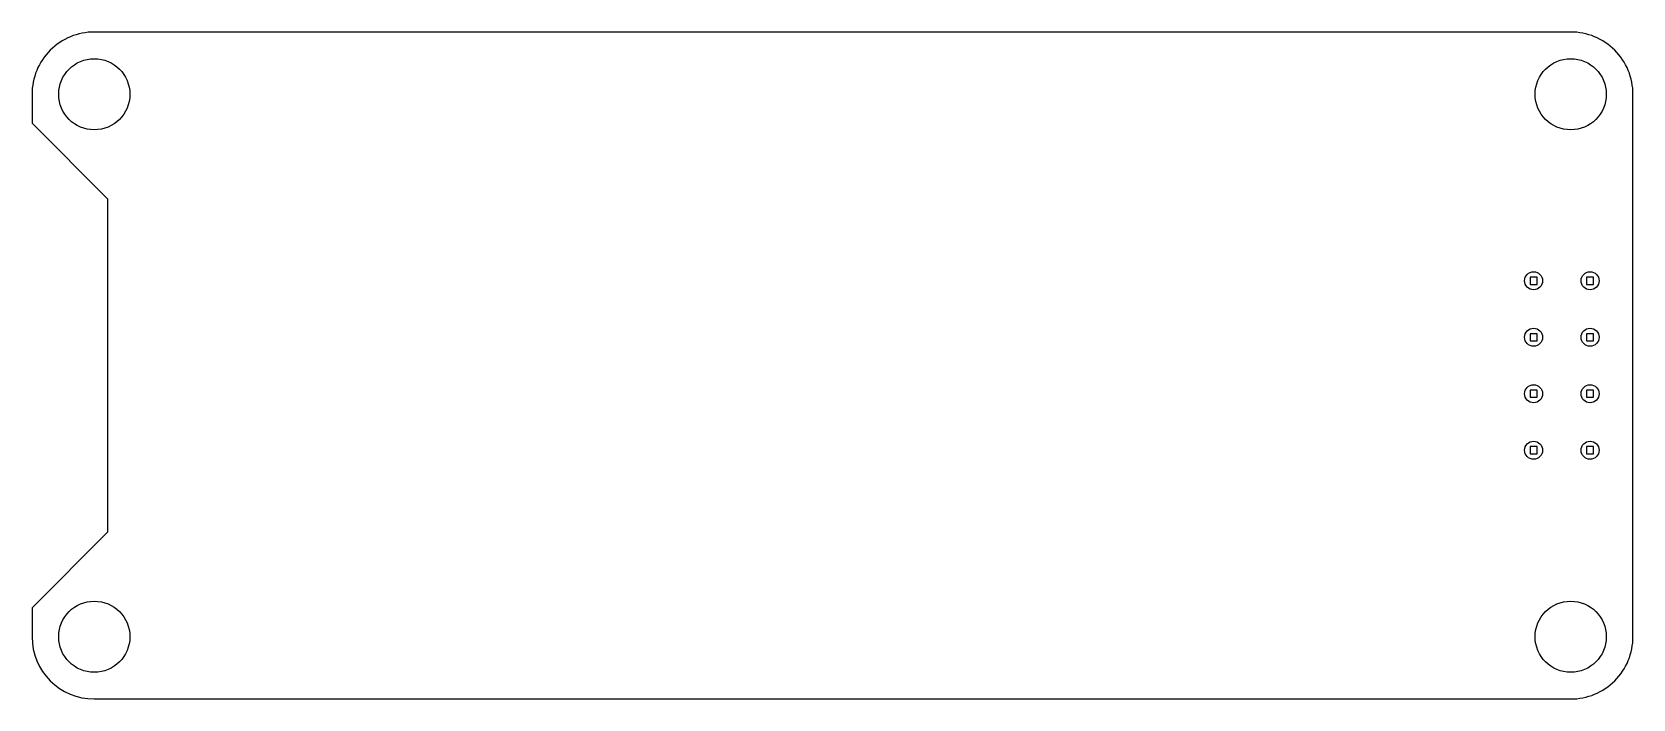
# Model space of a CAD drawing. Header units: millimetres. Extents: x -266.6 to -194.6, y 131.4 to 161.4.
import ezdxf

# ---------------------------------------------------------------- set-up
doc = ezdxf.new("R2010")
doc.units = ezdxf.units.MM
doc.layers.get('0').update_dxf_attribs({"linetype": 'CONTINUOUS'})

msp = doc.modelspace()

# ---------------------------------------------------------------- linework, layer by layer
for points in [[(-194.564, 134.242), (-194.564, 158.642, 0.414286), (-197.364, 161.442), (-263.764, 161.442, 0.414286), (-266.564, 158.642), (-266.564, 157.342), (-263.164, 153.942), (-263.164, 138.942), (-266.564, 135.542), (-266.564, 134.242, 0.413929), (-263.764, 131.442), (-197.364, 131.442, 0.414286)], [(-197.364, 131.442, 0.414286), (-194.564, 134.242), (-194.564, 158.642, 0.414286), (-197.364, 161.442), (-263.764, 161.442, 0.414286), (-266.564, 158.642), (-266.564, 157.342), (-263.164, 153.942), (-263.164, 138.942), (-266.564, 135.542), (-266.564, 134.242, 0.413929), (-263.764, 131.442)]]:
    msp.add_lwpolyline(points, format="xyb", close=True)
for points in [[(-199.194, 150.092), (-198.874, 150.092), (-198.874, 150.412), (-199.194, 150.412)], [(-196.654, 150.092), (-196.334, 150.092), (-196.334, 150.412), (-196.654, 150.412)], [(-199.194, 147.552), (-198.874, 147.552), (-198.874, 147.872), (-199.194, 147.872)], [(-196.654, 147.552), (-196.334, 147.552), (-196.334, 147.872), (-196.654, 147.872)], [(-199.194, 145.012), (-198.874, 145.012), (-198.874, 145.332), (-199.194, 145.332)], [(-196.654, 145.012), (-196.334, 145.012), (-196.334, 145.332), (-196.654, 145.332)], [(-199.194, 142.472), (-198.874, 142.472), (-198.874, 142.792), (-199.194, 142.792)], [(-196.654, 142.472), (-196.334, 142.472), (-196.334, 142.792), (-196.654, 142.792)]]:
    msp.add_lwpolyline(points, close=True)
for centre, radius in [((-263.764, 158.642), 1.6), ((-263.764, 158.642), 1.6), ((-197.364, 158.642), 1.6), ((-197.364, 158.642), 1.6), ((-199.034, 150.252), 0.406), ((-199.034, 150.252), 0.406), ((-196.494, 150.252), 0.406), ((-196.494, 150.252), 0.406), ((-199.034, 147.712), 0.406), ((-199.034, 147.712), 0.406), ((-196.494, 147.712), 0.406), ((-196.494, 147.712), 0.406), ((-199.034, 145.172), 0.406), ((-199.034, 145.172), 0.406), ((-196.494, 145.172), 0.406), ((-196.494, 145.172), 0.406), ((-199.034, 142.632), 0.406), ((-199.034, 142.632), 0.406), ((-196.494, 142.632), 0.406), ((-196.494, 142.632), 0.406), ((-263.764, 134.242), 1.6), ((-263.764, 134.242), 1.6), ((-197.364, 134.242), 1.6), ((-197.364, 134.242), 1.6)]:
    msp.add_circle(centre, radius)

doc.saveas('drawing.dxf')
